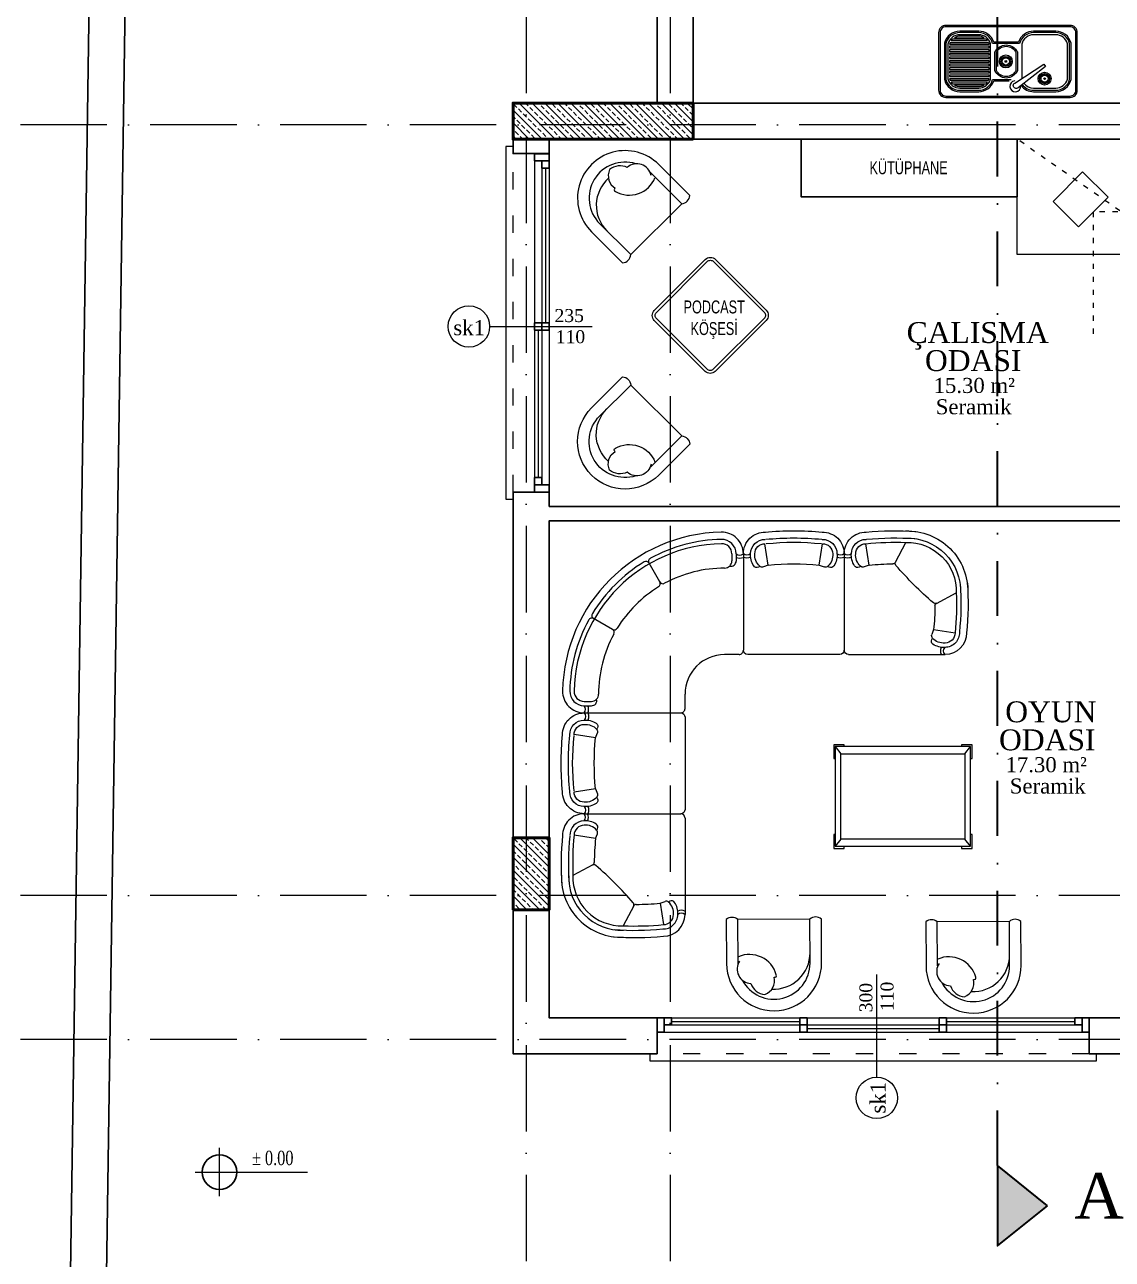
# Model space of a CAD drawing. Header units: centimetres. Extents: x 116407 to 128890, y -80763 to -76541.
# Drawn here: x 117242 to 117997, y -79458 to -78601 of the extents above; entities that cross this region are included whole.
import ezdxf
from ezdxf.enums import TextEntityAlignment as Align

# ---------------------------------------------------------------- set-up
doc = ezdxf.new("R2010")
doc.units = ezdxf.units.CM
for name, pattern in [('ACAD_ISO03W100', [30, 12, -18]), ('ACAD_ISO10W100', [18, 12, -3, 0, -3]), ('DASHDOT', [25.4, 12.7, -6.35, 0, -6.35])]:
    doc.linetypes.add(name, pattern=pattern)
doc.layers.get('0').update_dxf_attribs({"lineweight": 0})
for name, color, linetype, lineweight in [('000 DUVAR UPDATED', 30, 'Continuous', 35), ('00_Axis', 70, 'ACAD_ISO10W100', 9), ('00_DUVAR', 150, 'Continuous', 30), ('00_tefriş', 253, 'Continuous', 9), ('04 PEN TAG', 71, 'Continuous', 18), ('04 pencere cam', 4, 'Continuous', 18), ('04 PENCERE DENIZLIK', 190, 'Continuous', 18), ('04 pencere kasa', 3, 'Continuous', 25), ('04 pencere plan', 2, 'Continuous', 18), ('7-Yazı-Ölçü(0.18)', 7, 'Continuous', 18), ('AKARSU', 30, 'Continuous', 0), ('COLUMN4', 3, 'Continuous', 50), ('OL', 30, 'Continuous', 15), ('tarama', 2, 'Continuous', 18), ('TEFRİŞ                  0.20', 140, 'Continuous', 20), ('YAZI', 7, 'Continuous', 20)]:
    doc.layers.add(name, color=color, linetype=linetype, lineweight=lineweight)
for name, color, linetype in [('0000 3D ZEMIN', 200, 'Continuous'), ('grid_yazi', 7, 'Continuous'), ('PL', 1, 'Continuous'), ('TEFRIŞ', 11, 'Continuous')]:
    doc.layers.add(name, color=color, linetype=linetype)
doc.styles.add('grid_yazi', font='arial.ttf', dxfattribs={"width": 0.7})
doc.styles.get("Standard").update_dxf_attribs({"font": 'times.ttf'})

# ---------------------------------------------------------------- blocks, each defined once
blk = doc.blocks.new('evye2li')
at = {"layer": 'TEFRİŞ                  0.20'}
for p, q in [((9.45, 26.93), (8.45, 26.93)), ((9.57, 27.7), (8.62, 28.01)), ((9.57, 26.16), (8.62, 25.85)), ((9.93, 28.4), (9.12, 28.99)), ((10.48, 28.95), (9.89, 29.76)), ((11.18, 29.31), (10.87, 30.26)), ((11.95, 29.43), (11.95, 30.43)), ((12.72, 29.31), (13.03, 30.26)), ((13.42, 28.95), (14.01, 29.76)), ((13.97, 28.4), (14.78, 28.99)), ((14.33, 27.7), (15.28, 28.01)), ((14.33, 26.16), (15.28, 25.85)), ((14.45, 26.93), (15.45, 26.93)), ((9.93, 25.46), (9.12, 24.87)), ((10.48, 24.91), (9.89, 24.1)), ((11.18, 24.55), (10.87, 23.6)), ((11.95, 24.43), (11.95, 23.43)), ((12.72, 24.55), (13.03, 23.6)), ((13.42, 24.91), (14.01, 24.1)), ((13.97, 25.46), (14.78, 24.87)), ((-2.5, 0), (-3.5, 0)), ((-2.38, 0.77), (-3.33, 1.08)), ((-2.02, 1.47), (-2.83, 2.06)), ((-1.47, 2.02), (-2.06, 2.83)), ((-0.77, 2.38), (-1.08, 3.33)), ((0, 2.5), (0, 3.5)), ((0.77, 2.38), (1.08, 3.33)), ((1.47, 2.02), (2.06, 2.83)), ((2.02, 1.47), (2.83, 2.06)), ((2.38, 0.77), (3.33, 1.08)), ((2.5, 0), (3.5, 0)), ((-2.38, -0.77), (-3.33, -1.08)), ((-2.02, -1.47), (-2.83, -2.06)), ((-1.47, -2.02), (-2.06, -2.83)), ((-0.77, -2.38), (-1.08, -3.33)), ((0, -2.5), (0, -3.5)), ((0.77, -2.38), (1.08, -3.33)), ((1.47, -2.02), (2.06, -2.83)), ((2.02, -1.47), (2.83, -2.06)), ((2.38, -0.77), (3.33, -1.08))]:
    blk.add_line(p, q, dxfattribs=at)
for points in [[(31.95, 73.58), (-8.05, 73.58, 0.414214), (-13.05, 68.58), (-13.05, -17.66, 0.414214), (-8.05, -22.66), (31.95, -22.66, 0.414214), (36.95, -17.66), (36.95, 68.58, 0.414214)], [(31.95, 73.58), (-8.05, 73.58, 0.414214), (-13.05, 68.58), (-13.05, -17.66, 0.414214), (-8.05, -22.66), (31.95, -22.66, 0.414214), (36.95, -17.66), (36.95, 68.58, 0.414214)], [(31.95, 72.58), (-8.05, 72.58, 0.414214), (-12.05, 68.58), (-12.05, -17.66, 0.414214), (-8.05, -21.66), (31.95, -21.66, 0.414214), (35.95, -17.66), (35.95, 68.58, 0.414214)], [(-0.05, 67.08, 0.346306), (-6.55, 58.82), (-6.55, 45.77, 0.336001), (-0.35, 37.59), (24.25, 37.59, 0.336001), (30.45, 45.77), (30.45, 58.82, 0.346306), (23.95, 67.08)], [(-4.55, 62.56, 0.131326), (-5.55, 58.82), (-5.55, 45.77, 0.131326), (-4.55, 42.03)], [(-3.55, 40.67, 0.044958), (-2.55, 39.77), (-2.55, 64.82, 0.044958), (-3.55, 63.92)], [(-1.05, 38.9, 0.02988), (-0.21, 38.59), (-0.05, 38.59), (-0.05, 66.05, 0.035411), (-1.05, 65.69)], [(24.95, 38.9), (24.95, 65.69, 0.035411), (23.95, 66.05), (23.95, 38.59), (24.11, 38.59, 0.02988)], [(26.45, 64.82), (26.45, 39.77, 0.044958), (27.45, 40.67), (27.45, 63.92, 0.044958)], [(28.45, 42.03, 0.131326), (29.45, 45.77), (29.45, 58.82, 0.131326), (28.45, 62.56)], [(18.32, 18.89), (5.58, 18.89, -0.657653), (5.58, 34.48), (18.32, 34.48, -0.657653)], [(18.2, 19.89), (5.7, 19.89, -0.625367), (5.7, 33.48), (18.2, 33.48, -0.625367)]]:
    blk.add_lwpolyline(points, format="xyb", close=True, dxfattribs=at)
for points in [[(-4.75, 16.38, 0.232928), (-9.05, 7.66), (-9.05, -7.66, 0.345302), (-0.67, -18.34), (24.58, -18.34, 0.345302), (32.95, -7.66), (32.95, 7.66, 0.322254), (25.45, 18.09), (25.45, 35.35, 0.322254), (32.95, 45.77), (32.95, 58.9, 0.345302), (24.58, 69.58), (-0.67, 69.58, 0.345302), (-9.05, 58.9), (-9.05, 45.77, 0.322254), (-1.55, 35.35), (-1.55, 24.69)], [(-4.14, 15.59, 0.232992), (-8.05, 7.66), (-8.05, -7.66, 0.341999), (-0.55, -17.34), (24.45, -17.34, 0.341999), (31.95, -7.66), (31.95, 7.66, 0.341999), (24.45, 17.34), (24.45, 36.09, 0.341999), (31.95, 45.77), (31.95, 58.9, 0.341999), (24.45, 68.58), (-0.55, 68.58, 0.341999), (-8.05, 58.9), (-8.05, 45.77, 0.341999), (-0.55, 36.09), (-0.55, 23.14)], [(-3.09, 20.76), (10.04, 0.51), (8.41, -0.65), (-6.34, 18.44, -1.095033), (-3.09, 20.76)], [(-3.22, 14.4, 0.233117), (-6.55, 7.66), (-6.55, -7.66, 0.336001), (-0.35, -15.84), (24.25, -15.84, 0.336001), (30.45, -7.66), (30.45, 7.66, 0.346306), (23.95, 15.92), (0.58, 15.92)]]:
    blk.add_lwpolyline(points, format="xyb", dxfattribs=at)
for points in [[(1.45, 38.59), (2.45, 38.59), (2.45, 66.08), (1.45, 66.08)], [(3.95, 38.59), (4.95, 38.59), (4.95, 66.08), (3.95, 66.08)], [(6.45, 38.59), (7.45, 38.59), (7.45, 66.08), (6.45, 66.08)], [(8.95, 38.59), (9.95, 38.59), (9.95, 66.08), (8.95, 66.08)], [(11.45, 38.59), (12.45, 38.59), (12.45, 66.08), (11.45, 66.08)], [(13.95, 38.59), (14.95, 38.59), (14.95, 66.08), (13.95, 66.08)], [(16.45, 38.59), (17.45, 38.59), (17.45, 66.08), (16.45, 66.08)], [(18.95, 38.59), (19.95, 38.59), (19.95, 66.08), (18.95, 66.08)], [(21.45, 38.59), (22.45, 38.59), (22.45, 66.08), (21.45, 66.08)]]:
    blk.add_lwpolyline(points, close=True, dxfattribs=at)
for centre, radius in [((11.95, 26.93), 4.5), ((11.95, 26.93), 3.5), ((11.95, 26.93), 2.5), ((11.95, 26.93), 0.548), ((0, 0), 4.5), ((0, 0), 3.5), ((0, 0), 2.5), ((0, 0), 0.548)]:
    blk.add_circle(centre, radius, dxfattribs=at)
blk.add_arc((-5.3, 20.42), 3.77, 5.47667, 274.97007, dxfattribs=at)
blk = doc.blocks.new('oda ismi-flat-1-flat-2-flat-1')
at = {"layer": 'YAZI'}
for tag, height, p in [('ODAISMI', 25.9, (32.8, 3.2)), ('ODAISMI', 25.9, (32.8, -31.5)), ('METREKARE', 18.7, (32.6, -58.7)), ('MALZEME', 18.7, (34.4, -85.1))]:
    blk.add_attdef(tag, text='', height=height, dxfattribs=at).set_placement(p, align=Align.CENTER)
blk = doc.blocks.new('dfgdsfg')
at = {"layer": '00_tefriş', "linetype": 'ACAD_ISO03W100', "ltscale": 0.3}
for points in [[(66784.51, -26843.64), (66688.4, -26981.16), (66784.51, -27118.64)], [(66734.66, -26976.84), (66733.99, -27065.85), (66644.98, -27065.85)]]:
    blk.add_lwpolyline(points, dxfattribs=at)
at = {"layer": '00_tefriş'}
for points in [[(66704.51, -26843.64), (66704.51, -27118.64), (66784.51, -27118.64), (66784.51, -26843.64)], [(66741.31, -27093.81), (66761.89, -27073.38), (66744.28, -27055.63), (66723.7, -27076.06)]]:
    blk.add_lwpolyline(points, close=True, dxfattribs=at)
blk = doc.blocks.new('fsfsdf')
at = {"color": 0}
for points in [[(100116.71, -78929.66), (100066.71, -78929.66, -0.414214), (100061.71, -78924.66), (100061.71, -78874.82, -0.414214), (100066.71, -78869.82), (100116.71, -78869.82, -0.414214), (100121.71, -78874.82), (100121.71, -78924.66, -0.414214)], [(100116.71, -78927.66), (100066.71, -78927.66, -0.414214), (100063.71, -78924.66), (100063.71, -78874.82, -0.414214), (100066.71, -78871.82), (100116.71, -78871.82, -0.414214), (100119.71, -78874.82), (100119.71, -78924.66, -0.414214)]]:
    blk.add_lwpolyline(points, format="xyb", close=True, dxfattribs=at)
blk = doc.blocks.new('sfvsfdvf')
at = {"layer": '00_tefriş'}
blk.add_line((100116.68, -78789.13), (100116.71, -78819.64), dxfattribs=at)
blk.add_lwpolyline([(100116.71, -78819.64, 0.369229), (100124.71, -78819.63), (100124.68, -78789.12, 1), (100058.68, -78789.18), (100058.71, -78819.69, 0.369229), (100066.71, -78819.68)], format="xyb", close=True, dxfattribs=at)
blk.add_lwpolyline([(100113.85, -78777.6, 0.785087), (100066.68, -78789.17), (100066.71, -78819.68)], format="xyb", dxfattribs=at)
for centre, radius, start, end in [((100091.68, -78796.22), 25, 86.34198, 180.05385), ((100101.7, -78777.15), 10.28, 110.53054, 193.35968), ((100097.11, -78778.77), 11.28, 18.64662, 85.00007), ((100091.22, -78780.62), 1.2, 66.25768, 209.37621), ((100108.81, -78775.97), 19.36, 195.71431, 292.98573), ((100107.28, -78785.17), 10.02, 325.85992, 87.00778), ((100091.68, -78789.15), 25, 0.05385, 1.14637)]:
    blk.add_arc(centre, radius, start, end, dxfattribs=at)
blk = doc.blocks.new('sdvfsfd')
at = {"layer": '00_tefriş'}
for p, q in [((60669, -20830.4), (60659.9, -20830.4)), ((60659.9, -20830.4), (60659.9, -20842.5)), ((60661.2, -20832.1), (60666, -20838.4)), ((60661.2, -20832.1), (60661.2, -20918.6)), ((60778.6, -20832.1), (60661.2, -20832.1)), ((60666, -20838.4), (60773.8, -20838.4)), ((60666, -20912.3), (60666, -20838.4)), ((60669, -20832.1), (60669, -20830.4)), ((60770.8, -20830.4), (60770.8, -20832.1)), ((60779.9, -20830.4), (60770.8, -20830.4)), ((60773.8, -20838.4), (60778.6, -20832.1)), ((60773.8, -20838.4), (60773.8, -20912.3)), ((60778.6, -20918.6), (60778.6, -20832.1)), ((60779.9, -20842.5), (60779.9, -20830.4)), ((60659.9, -20842.5), (60661.2, -20842.5)), ((60778.6, -20842.5), (60779.9, -20842.5)), ((60659.9, -20908.3), (60659.9, -20920.4)), ((60661.2, -20908.3), (60659.9, -20908.3)), ((60666, -20912.3), (60661.2, -20918.6)), ((60773.8, -20912.3), (60666, -20912.3)), ((60778.6, -20918.6), (60773.8, -20912.3)), ((60779.9, -20908.3), (60778.6, -20908.3)), ((60779.9, -20920.4), (60779.9, -20908.3)), ((60659.9, -20920.4), (60669, -20920.4)), ((60661.2, -20918.6), (60778.6, -20918.6)), ((60669, -20920.4), (60669, -20918.6)), ((60770.8, -20918.6), (60770.8, -20920.4)), ((60770.8, -20920.4), (60779.9, -20920.4))]:
    blk.add_line(p, q, dxfattribs=at)
blk = doc.blocks.new('A$C707258B2')
at = {"color": 0, "linetype": 'Continuous'}
for p, q in [((0.4042, 0.342), (1.0739, 0.342)), ((0.4042, 0.292), (0.4544, 0.292)), ((0.4042, 0.262), (0.4539, 0.262)), ((1.1039, 0.312), (1.1039, 0.212)), ((1.4789, -0.063), (1.3789, -0.063)), ((1.5089, -0.7628), (1.5089, -0.093)), ((0.5998, -0.2378), (0.4699, -0.3128)), ((0.9291, -0.5671), (0.8541, -0.697)), ((1.4289, -0.7628), (1.4289, -0.713)), ((1.4589, -0.7628), (1.4589, -0.7125))]:
    blk.add_line(p, q, dxfattribs=at)
for centre, radius, start, end in [((0.4042, 0.192), 0.15, 90, 181.17538), ((0.4042, 0.192), 0.1, 90, 181.17538), ((0.4042, 0.192), 0.07, 90, 181.17538), ((0.3779, 0.317), 0.0362, 316.39718, 43.60282), ((0.3679, 0.317), 0.0662, 337.82984, 22.17016), ((0.4539, 0.212), 0.05, 360, 90), ((0.4548, 0.2564), 0.0357, 345.42616, 90.55549), ((1.0739, 0.312), 0.03, 360, 90), ((1.3789, 0.212), 1.125, 181.17538, 268.82462), ((1.3789, 0.212), 1.075, 181.17538, 208.63569), ((1.3789, 0.212), 1.045, 181.17538, 268.82462), ((1.3789, 0.212), 0.875, 180, 208.40825), ((1.3789, 0.212), 0.275, 180, 270), ((1.4789, -0.093), 0.03, 360, 90), ((0.5873, -0.2162), 0.025, 300, 28.40825), ((0.6123, -0.2595), 0.025, 31.59175, 120), ((1.3789, 0.212), 0.875, 211.59175, 238.40825), ((0.4574, -0.2912), 0.025, 208.63569, 300), ((0.4824, -0.3345), 0.025, 120, 211.36431), ((1.3789, 0.212), 1.075, 211.36431, 238.63569), ((0.9075, -0.5546), 0.025, 330, 58.40825), ((0.9508, -0.5796), 0.025, 61.59175, 150), ((1.3789, 0.212), 0.875, 241.59175, 270), ((1.3789, -0.713), 0.05, 360, 90), ((1.4255, -0.7093), 0.0336, 354.63008, 109.38826), ((0.8324, -0.6845), 0.025, 238.63569, 330), ((0.8757, -0.7095), 0.025, 150, 241.36431), ((1.3789, 0.212), 1.075, 241.36431, 268.82462), ((1.3589, -0.7628), 0.15, 268.82462, 360), ((1.3589, -0.7628), 0.1, 268.82462, 360), ((1.3589, -0.7628), 0.07, 268.82462, 360), ((1.4839, -0.7988), 0.0662, 67.82984, 112.17016), ((1.4839, -0.789), 0.0362, 46.39718, 133.60282)]:
    blk.add_arc(centre, radius, start, end, dxfattribs=at)
blk = doc.blocks.new('part02')
at = {"color": 0, "linetype": 'Continuous'}
for p, q in [((0, -669.8), (0, 0)), ((30, 30), (699.8, 30)), ((620.9, -142.9), (608.5, -108.8)), ((620.9, -142.9), (769.8, -120)), ((640.4, -325.6), (778.2, -398.9)), ((172.9, -590.9), (138.8, -578.5)), ((172.9, -590.9), (150, -739.8)), ((355.6, -610.4), (428.9, -748.2))]:
    blk.add_line(p, q, dxfattribs=at)
for centre, radius, start, end in [((30, 0), 30, 90, 180), ((726, 5), 56.2, 153.6122, 206.66656), ((726, 5), 36.2, 136.39718, 223.60282), ((699.8, -120), 150, 0, 90), ((629.7, -62.8), 25, 123.91027, 207.03918), ((632, -100.2), 25, 137.99337, 200), ((654.8, -50), 53.2, 207.03918, 218.99828), ((689.7, -152.2), 102.7, 84.38684, 137.99337), ((689.3, -151.3), 131.7, 85.43775, 123.98866), ((699.5, -120.6), 100.6, 357.50055, 89.85796), ((699.8, -120), 70, 0, 90), ((-1148.1, -320), 1777.9, 0.38365, 5.71646), ((-1228.2, -319.5), 2007.9, 357.73494, 5.70316), ((-1148.1, -320), 1957.9, 355.86566, 5.71646), ((-1148.1, -320), 2007.9, 355.81801, 5.71646), ((2219.8, -2189.8), 2454.4, 130.6961, 139.3039), ((632.4, -344.1), 20, 62, 130.6961), ((649.7, -308), 20, 180.38365, 242), ((439.4, -409.4), 418.9, 268.21809, 1.78191), ((439.4, -409.4), 368.9, 268.21809, 1.78191), ((439.4, -409.4), 338.9, 268.21809, 1.78191), ((182.2, -659.7), 132.7, 146.08973, 185.61316), ((92.8, -599.7), 25, 62.96082, 146.08973), ((182.2, -659.7), 102.7, 132.00663, 185.61316), ((80, -624.8), 53.2, 51.00172, 62.96082), ((130.2, -602), 25, 70, 132.00663), ((350, 1178.1), 1777.9, 264.28354, 269.61635), ((338, -619.7), 20, 28, 89.61635), ((374.1, -602.4), 20, 139.3039, 208), ((25, -696), 56.2, 63.33344, 116.3878), ((25, -696), 36.2, 46.39718, 133.60282), ((150, -669.8), 150, 180, 271.17538), ((150, -669.8), 100, 180, 271.17538), ((150, -669.8), 70, 180, 270), ((349.5, 1258.2), 2007.9, 264.29684, 272.26506), ((350, 1178.1), 1957.9, 264.28354, 274.13434), ((350, 1178.1), 2007.9, 264.28354, 274.18199)]:
    blk.add_arc(centre, radius, start, end, dxfattribs=at)
blk = doc.blocks.new('part 01')
at = {"color": 0, "linetype": 'Continuous'}
for p, q in [((-669.8, 700), (0, 700)), ((30, 30), (30, 670)), ((-590.9, 527.1), (-739.8, 550)), ((-590.9, 527.1), (-578.5, 561.2)), ((-590.9, 172.9), (-739.8, 150)), ((-590.9, 172.9), (-578.5, 138.8)), ((-669.8, 0), (0, 0))]:
    blk.add_line(p, q, dxfattribs=at)
for centre, radius, start, end in [((-669.8, 550), 150, 90, 181.17538), ((-696, 675), 36.2, 316.39718, 43.60282), ((-705.9, 675), 66.2, 337.82984, 22.17016), ((0, 670), 30, 0, 90), ((-669.8, 550), 100, 90, 181.17538), ((-669.8, 550), 70, 90, 181.17538), ((-659.7, 517.8), 132.7, 56.08973, 95.61316), ((-659.7, 517.8), 102.7, 42.00663, 95.61316), ((-599.7, 607.2), 25, 332.96082, 56.08973), ((1178.1, 350), 2007.9, 174.28354, 185.71646), ((1178.1, 350), 1957.9, 174.28354, 185.71646), ((1178.1, 350), 1927.9, 174.28354, 185.71646), ((1178.1, 350), 1777.9, 174.28354, 185.71646), ((-624.8, 620), 53.2, 321.00172, 332.96082), ((-602, 569.8), 25, 340, 42.00663), ((-669.8, 150), 150, 178.82462, 270), ((-669.8, 150), 100, 178.82462, 270), ((-669.8, 150), 70, 178.82462, 270), ((-659.7, 182.2), 102.7, 264.38684, 317.99337), ((-599.7, 92.8), 25, 303.91027, 27.03918), ((-602, 130.2), 25, 317.99337, 20), ((-624.8, 80), 53.2, 27.03918, 38.99828), ((-659.7, 182.2), 132.7, 264.38684, 303.91027), ((-696, 25), 36.2, 316.39718, 43.60282), ((-705.9, 25), 66.2, 337.82984, 22.17016), ((0, 30), 30, 270, 0)]:
    blk.add_arc(centre, radius, start, end, dxfattribs=at)

msp = doc.modelspace()

# ---------------------------------------------------------------- hatches: boundary and pattern name
at = {"layer": '0000 3D ZEMIN', "lineweight": 35, "ltscale": 3}
h = msp.add_hatch(color=256, dxfattribs=at)
h.dxf.hatch_style = 1
h.paths.add_polyline_path([(117952.25, -79420.47), (117917.43, -79392.52), (117917.43, -79420.47), (117917.43, -79448.42)])
at = {"layer": 'tarama'}
h = msp.add_hatch(dxfattribs=at)
h.set_pattern_fill('ANSI33', color=256, angle=270)
h.set_pattern_definition([(315, (51746.2175, 852.147), (4.49012806, 4.49012806), []), (315, (51746.2175, 847.657), (4.49012806, 4.49012806), [3.175, -1.5875])])
h.paths.add_polyline_path([(117706.22, -78680.02), (117706.22, -78655.02), (117581.22, -78655.02), (117581.22, -78680.02)])
h = msp.add_hatch(dxfattribs=at)
h.set_pattern_fill('ANSI33', color=256, angle=270)
h.set_pattern_definition([(315, (52256.2175, -77.776), (4.49012806, 4.49012806), []), (315, (52256.2175, -82.266), (4.49012806, 4.49012806), [3.175, -1.5875])])
h.paths.add_polyline_path([(117581.22, -79214.94), (117606.22, -79214.94), (117606.22, -79164.94), (117581.22, -79164.94)])

# ---------------------------------------------------------------- linework, layer by layer
at = {"layer": '0000 3D ZEMIN', "linetype": 'DASHDOT', "lineweight": 35, "ltscale": 3}
msp.add_lwpolyline([(117917.43, -79392.52), (117917.43, -77530.35)], dxfattribs=at)
at = {"layer": '0000 3D ZEMIN', "lineweight": 35, "ltscale": 3}
msp.add_lwpolyline([(117952.25, -79420.47), (117917.43, -79392.52), (117917.43, -79420.47), (117917.43, -79448.42)], close=True, dxfattribs=at)
at = {"layer": '00_Axis', "linetype": 'ACAD_ISO10W100', "ltscale": 5}
for p, q in [((117590.28, -77416.83), (117590.28, -80426.39)), ((117690.28, -77416.83), (117690.28, -80426.39)), ((119732.01, -78670), (117050.33, -78670)), ((119732.01, -79205), (117050.33, -79205)), ((119732.01, -79305), (117050.33, -79305))]:
    msp.add_line(p, q, dxfattribs=at)
at = {"layer": '00_DUVAR'}
for points in [[(117265.36, -80066.46), (117314.63, -76705.49), (119605.29, -77314.36), (119519.45, -80206.82), (118481.22, -80142.17), (118481.22, -80043.01), (118506.22, -80043.01), (118506.22, -80118.68), (119495.23, -80180.26), (119579.71, -77333.43), (117339.16, -76737.87), (117290.34, -80068.01)], [(117681.22, -78585), (117681.22, -78655), (117581.22, -78655), (117581.22, -78690), (117606.22, -78690), (117606.22, -78680), (118206.22, -78680), (118206.22, -78835), (118231.22, -78835), (118231.22, -78655), (118166.22, -78655), (118166.22, -78605), (118231.22, -78605), (118241.22, -78605), (118241.22, -78595)], [(118156.22, -78595), (118156.22, -78655), (117706.22, -78655), (117706.22, -78585)], [(118206.22, -78955), (118206.22, -78945), (117606.22, -78945), (117606.22, -79290), (117681.22, -79290), (117681.22, -79315), (117581.22, -79315), (117581.22, -78925), (117606.22, -78925), (117606.22, -78935)], [(117606.22, -78935), (118206.22, -78935), (118206.22, -78925), (118231.22, -78925), (118231.22, -78955), (118206.22, -78955)]]:
    msp.add_lwpolyline(points, dxfattribs=at)
msp.add_lwpolyline([(118096.22, -79315), (117981.22, -79315), (117981.22, -79290), (118061.22, -79290), (118061.22, -79055), (118206.22, -79055), (118206.22, -79045), (118231.22, -79045), (118231.22, -79075), (118206.22, -79075), (118206.22, -79065), (118071.22, -79065), (118071.22, -79290), (118096.22, -79290)], close=True, dxfattribs=at)
at = {"layer": '04 PEN TAG'}
for p, q in [((117564.99, -78810.05), (117636.23, -78810.05)), ((117833.72, -79331.23), (117833.72, -79259.99))]:
    msp.add_line(p, q, dxfattribs=at)
for centre in [(117550.61, -78810.05), (117833.72, -79345.61)]:
    msp.add_circle(centre, 14.38, dxfattribs=at)
at = {"layer": '04 pencere cam'}
for p, q in [((117603.72, -78700.09), (117603.72, -78807.55)), ((117598.72, -78812.55), (117598.72, -78915))]:
    msp.add_line(p, q, dxfattribs=at)
for points in [[(117691.22, -79292.5), (117780.37, -79292.5)], [(117882.02, -79292.5), (117971.22, -79292.5)], [(117785.37, -79297.5), (117877.02, -79297.5)]]:
    msp.add_lwpolyline(points, dxfattribs=at)
at = {"layer": '04 PENCERE DENIZLIK', "linetype": 'ACAD_ISO03W100'}
for p, q in [((117581.23, -78925), (117581.23, -78690.09)), ((117981.22, -79314.98), (117681.22, -79314.98))]:
    msp.add_line(p, q, dxfattribs=at)
at = {"layer": '04 PENCERE DENIZLIK'}
for points in [[(117581.23, -78685.09), (117576.23, -78685.09), (117576.23, -78925), (117576.23, -78930), (117581.23, -78930)], [(117676.22, -79314.98), (117676.22, -79319.98), (117981.22, -79319.98), (117986.22, -79319.98), (117986.22, -79314.98)]]:
    msp.add_lwpolyline(points, dxfattribs=at)
at = {"layer": '04 pencere kasa'}
for points in [[(117596.22, -78695.09), (117606.22, -78695.09), (117606.22, -78690.09), (117596.22, -78690.09)], [(117601.22, -78700.09), (117606.22, -78700.09), (117606.22, -78695.09), (117601.22, -78695.09)], [(117601.22, -78700.09), (117606.22, -78700.09), (117606.22, -78695.09), (117601.22, -78695.09)], [(117596.22, -78812.55), (117601.22, -78812.55), (117601.22, -78807.55), (117596.22, -78807.55)], [(117601.22, -78812.55), (117606.22, -78812.55), (117606.22, -78807.55), (117601.22, -78807.55)], [(117596.22, -78915), (117601.22, -78915), (117601.22, -78920), (117596.22, -78920)], [(117596.22, -78920), (117606.22, -78920), (117606.22, -78925), (117596.22, -78925)], [(117686.22, -79300), (117686.22, -79290), (117681.22, -79290), (117681.22, -79300)], [(117691.22, -79295), (117691.22, -79290), (117686.22, -79290), (117686.22, -79295)], [(117691.22, -79295), (117691.22, -79290), (117686.22, -79290), (117686.22, -79295)], [(117785.37, -79295), (117785.37, -79290), (117780.37, -79290), (117780.37, -79295)], [(117785.37, -79300), (117785.37, -79295), (117780.37, -79295), (117780.37, -79300)], [(117882.02, -79295), (117882.02, -79290), (117877.02, -79290), (117877.02, -79295)], [(117882.02, -79300), (117882.02, -79295), (117877.02, -79295), (117877.02, -79300)], [(117976.22, -79295), (117976.22, -79290), (117971.22, -79290), (117971.22, -79295)], [(117976.22, -79300), (117976.22, -79290), (117981.22, -79290), (117981.22, -79300)]]:
    msp.add_lwpolyline(points, close=True, dxfattribs=at)
at = {"layer": '04 pencere plan'}
for p, q in [((117596.22, -78690.09), (117596.22, -78925)), ((117606.22, -78690.09), (117606.22, -78925)), ((117601.22, -78700.09), (117601.22, -78915)), ((117681.22, -79290), (117981.22, -79290)), ((117691.22, -79295), (117971.22, -79295)), ((117681.22, -79300), (117981.22, -79300))]:
    msp.add_line(p, q, dxfattribs=at)
at = {"layer": 'COLUMN4', "color": 6}
for points in [[(117706.22, -78680), (117706.22, -78655), (117581.22, -78655), (117581.22, -78680)], [(117581.22, -79215), (117606.22, -79215), (117606.22, -79165), (117581.22, -79165)]]:
    msp.add_lwpolyline(points, close=True, dxfattribs=at)
at = {"layer": 'OL', "linetype": 'Continuous'}
for p, q in [((117377.47, -79413.93), (117377.47, -79380.33)), ((117360.67, -79397.13), (117438.55, -79397.13))]:
    msp.add_line(p, q, dxfattribs=at)
msp.add_circle((117377.47, -79397.13), 12, dxfattribs=at)
at = {"layer": 'PL'}
for start, end in [(0, 180), (180, 0)]:
    msp.add_arc((117377.47, -79397.13), 12, start, end, dxfattribs=at)
at = {"layer": 'TEFRIŞ'}
msp.add_lwpolyline([(117931.22, -78680), (117931.22, -78720), (117781.22, -78720), (117781.22, -78680)], dxfattribs=at)

# ---------------------------------------------------------------- block references
at = {"layer": '000 DUVAR UPDATED'}
ref = msp.add_blockref('oda ismi-flat-1-flat-2-flat-1', (117919.88, -78823.34), dxfattribs=dict(at, xscale=-0.5599999999999999, yscale=0.5599999999999999, zscale=0.5599999999999999))
ref.add_attrib('METREKARE', '15.30 m²', dxfattribs={"layer": 'YAZI', "height": 10.451}).set_placement((117901.38, -78856.2), align=Align.CENTER)
ref.add_attrib('MALZEME', 'Seramik', dxfattribs={"layer": 'YAZI', "height": 10.451}).set_placement((117900.95, -78871), align=Align.CENTER)
ref.add_attrib('ODAISMI', 'ODASI', dxfattribs={"layer": 'YAZI', "height": 14.515}).set_placement((117900.64, -78840.98), align=Align.CENTER)
ref.add_attrib('ODAISMI', 'ÇALISMA', dxfattribs={"layer": 'YAZI', "height": 14.515}).set_placement((117903.76, -78821.52), align=Align.CENTER)
ref = msp.add_blockref('oda ismi-flat-1-flat-2-flat-1', (117971.29, -79086.64), dxfattribs=dict(at, xscale=-0.5599999999999999, yscale=0.5599999999999999, zscale=0.5599999999999999))
ref.add_attrib('METREKARE', '17.30 m²', dxfattribs={"layer": 'YAZI', "height": 10.451}).set_placement((117951.32, -79119.51), align=Align.CENTER)
ref.add_attrib('MALZEME', 'Seramik', dxfattribs={"layer": 'YAZI', "height": 10.451}).set_placement((117952.36, -79134.31), align=Align.CENTER)
ref.add_attrib('ODAISMI', 'ODASI', dxfattribs={"layer": 'YAZI', "height": 14.515}).set_placement((117952.05, -79104.29), align=Align.CENTER)
ref.add_attrib('ODAISMI', 'OYUN', dxfattribs={"layer": 'YAZI', "height": 14.515}).set_placement((117954.54, -79084.83), align=Align.CENTER)
at = {"layer": '00_DUVAR'}
for p, rotation in [((-8828.83, -93784.1), 45), ((218196.49, -157604.32), 180.2497050005105), ((218334.99, -157605.96), 180.2497050005105)]:
    msp.add_blockref('sfvsfdvf', p, dxfattribs=dict(at, rotation=rotation))
at = {"layer": '00_DUVAR', "xscale": -1}
for name, p, rotation in [('dfgdsfg', (145049.85, -145464.51), 270), ('sfvsfdvf', (-8828.83, -63826.76), 134.9999999999999)]:
    msp.add_blockref(name, p, dxfattribs=dict(at, rotation=rotation))
at = {"layer": '00_tefriş', "rotation": 45}
msp.add_blockref('fsfsdf', (-8847.94, -93787.35), dxfattribs=at)
at = {"layer": '00_tefriş'}
for name, p, xscale, yscale, zscale, rotation in [('A$C707258B2', (117706.89, -78927.43), 100, 100, 100, 270.0000000000032), ('part 01', (117811.09, -79034.82), -0.1, 0.1, 0.1, 90), ('part02', (117811.09, -79034.82), -0.1, 0.1, 0.1, 180), ('part 01', (117697.59, -79078.32), -0.1, 0.1, 0.1, 180), ('part02', (117697.59, -79148.32), 0.1, 0.1, 0.1, 270.0000000000032)]:
    msp.add_blockref(name, p, dxfattribs=dict(at, xscale=xscale, yscale=yscale, zscale=zscale, rotation=rotation))
at = {"layer": '00_tefriş', "xscale": 0.8, "yscale": 0.8, "zscale": 0.8}
msp.add_blockref('sdvfsfd', (69275.9, -62436.08), dxfattribs=at)
at = {"layer": 'AKARSU', "rotation": 90}
msp.add_blockref('evye2li', (117950.22, -78637.99), dxfattribs=at)

# ---------------------------------------------------------------- texts
at = {"layer": '0000 3D ZEMIN', "linetype": 'DASHDOT', "lineweight": 35, "ltscale": 3, "insert": (117970.73, -79397.85), "char_height": 31.5, "attachment_point": 1}
msp.add_mtext_dynamic_manual_height_columns('A', width=120.3347, gutter_width=80, heights=[0], dxfattribs=at)
at = {"layer": '04 PEN TAG', "color": 3}
msp.add_text('235', height=9, dxfattribs=at).set_placement((117610.03, -78806.96))
at = {"layer": '04 PEN TAG', "color": 5}
msp.add_text('sk1', height=10.5, dxfattribs=at).set_placement((117550.75, -78810.61), align=Align.MIDDLE)
at = {"layer": '04 PEN TAG', "color": 1}
msp.add_text('110', height=9, dxfattribs=at).set_placement((117621.09, -78821.66), align=Align.CENTER)
at = {"layer": '04 PEN TAG', "color": 3}
msp.add_text('300', height=9, rotation=90, dxfattribs=at).set_placement((117830.63, -79286.19))
at = {"layer": '04 PEN TAG', "color": 1}
msp.add_text('110', height=9, rotation=90, dxfattribs=at).set_placement((117845.33, -79275.13), align=Align.CENTER)
at = {"layer": '04 PEN TAG', "color": 5}
msp.add_text('sk1', height=10.5, rotation=90, dxfattribs=at).set_placement((117834.28, -79345.46), align=Align.MIDDLE)
at = {"layer": '7-Yazı-Ölçü(0.18)', "width": 0.75}
msp.add_text('%%P 0.00', height=10, dxfattribs=at).set_placement((117399.97, -79392.31))
at = {"layer": 'grid_yazi', "char_height": 9, "width": 121.0612, "attachment_point": 5, "style": 'grid_yazi'}
for s, insert in [('KÜTÜPHANE', (117855.77, -78699.91)), ('PODCAST\\PKÖŞESİ', (117720.83, -78805.37))]:
    msp.add_mtext(s, dxfattribs=dict(at, insert=insert))

doc.saveas('drawing.dxf')
